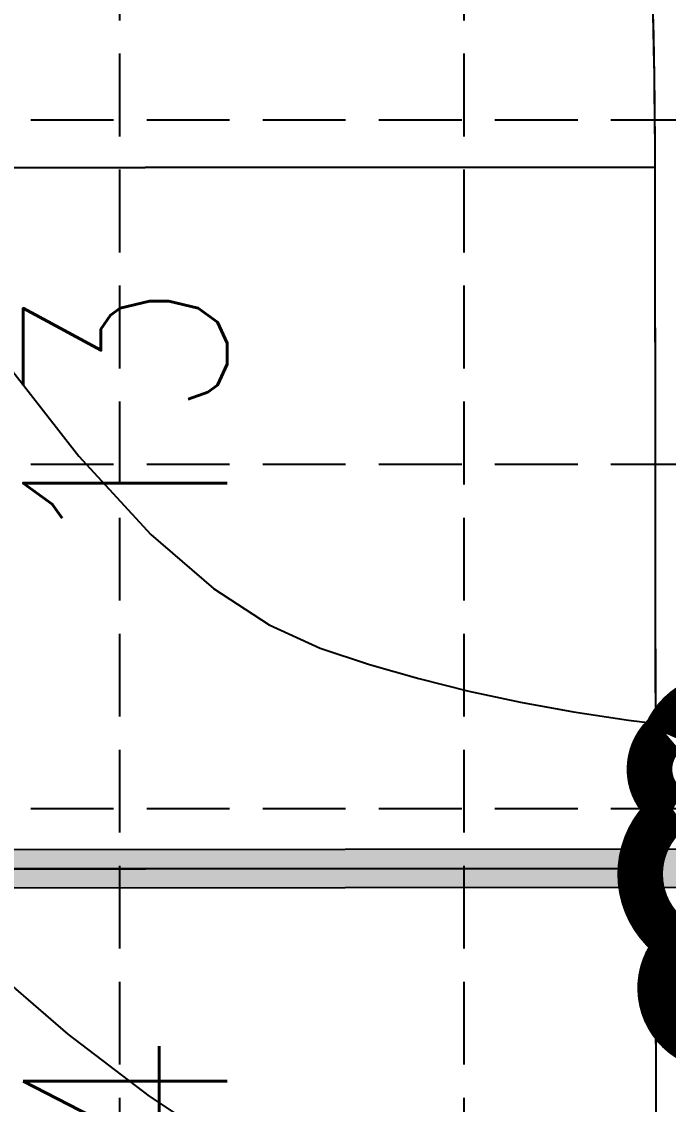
# Model space of a CAD drawing. Extents: x 4918 to 6001, y 3085 to 4816.
# Drawn here: x 5128 to 5178.7, y 3738.3 to 3823.3 of the extents above; entities that cross this region are included whole.
import ezdxf

# ---------------------------------------------------------------- set-up
doc = ezdxf.new("R2010")
doc.units = 0
doc.header["$LTSCALE"] = 40
doc.header["$MEASUREMENT"] = 0
doc.linetypes.add('HIDDEN', pattern=[0.35, 0.25, -0.1])
for name, color, linetype in [('area', 1, 'CONTINUOUS'), ('cont-int-pr', 6, 'CONTINUOUS'), ('grid', 2, 'CONTINUOUS'), ('LEGEND', 7, 'CONTINUOUS'), ('lots-pr', 4, 'CONTINUOUS'), ('lots-pr-num', 3, 'CONTINUOUS'), ('rw-pr', 5, 'CONTINUOUS'), ('STS-A-HATCH', 254, 'CONTINUOUS'), ('sts-pr-ut', 4, 'CONTINUOUS')]:
    doc.layers.add(name, color=color, linetype=linetype)
doc.styles.add('S100', font='simplex.shx', dxfattribs={"width": 0.8, "height": 5})

msp = doc.modelspace()

# ---------------------------------------------------------------- hatches: boundary and pattern name
at = {"layer": 'STS-A-HATCH'}
h = msp.add_hatch(color=150, dxfattribs=at)
edge = h.paths.add_edge_path()
edge.add_line((5189.261769018384, 3758.352784185419), (5057.792558633328, 3758.253990155434))
edge.add_line((5057.792558633328, 3758.253990155434), (5045.746936170822, 3759.75050057233))
edge.add_line((5045.746936170822, 3759.75050057233), (5051.602019962396, 3758.723279715829))
edge.add_ellipse((5051.255989555354, 3756.750931690581), major_axis=(1.415961471100718, 1.415961471100718), ratio=0.9999999999995796, start_angle=235.0368628636893, end_angle=395.04924824764424, ccw=False)
edge.add_line((5051.604983856535, 3754.779105949538), (5045.751450510291, 3753.743086519808))
edge.add_line((5045.751450510291, 3753.743086519808), (5057.765150030422, 3755.253968711873))
edge.add_line((5057.765150030422, 3755.253968711873), (5189.263980958124, 3755.352785000519))
edge.add_line((5189.263980958124, 3755.352785000519), (5189.262874983039, 3756.852791666913))
edge.add_line((5189.262874983039, 3756.852791666913), (5189.261769018384, 3758.352784185419))

# ---------------------------------------------------------------- linework, layer by layer
at = {"layer": 'area', "color": 7, "flags": 128}
msp.add_lwpolyline([(5174.521023037429, 3866.841737719184), (5057.639738445221, 3866.753905951588), (5057.701600662716, 3811.753936909623), (5177.70111747487, 3811.844111908158, 0.02901888423546375)], format="xyb", close=True, dxfattribs=at)
for points in [[(5177.701575141684, 3811.844112252107), (5057.701600662251, 3811.753936909623), (5057.763462879746, 3756.7539678676), (5177.763437358481, 3756.844143209997)], [(5177.763437359179, 3756.844143210055), (5057.76346287928, 3756.753967867542), (5057.82532509631, 3701.753998825578), (5177.82529957551, 3701.844174168004)]]:
    msp.add_lwpolyline(points, close=True, dxfattribs=at)
at = {"layer": 'cont-int-pr', "color": 43, "flags": 128}
for points in [[(5109.108755970162, 3823.084130237909), (5118.175544432239, 3808.751136256111), (5125.907685711715, 3797.591802938467), (5132.501946708496, 3789.169543376167), (5138.155094322487, 3783.047770660398), (5143.063895453594, 3778.78989788235), (5147.425117001721, 3775.95933813321), (5151.435525866776, 3774.119504504167), (5155.291888948663, 3772.83381008641), (5159.162736265898, 3771.737953859988), (5163.103650311449, 3770.756778360387), (5167.141976696894, 3769.887412011957), (5171.30506103381, 3769.126983239046), (5175.620248933777, 3768.472620466002), (5180.114886008369, 3767.921452117173), (5184.816317869168, 3767.470606616908), (5189.751890127752, 3767.117212389554)], [(5107.174254883599, 3767.293641628565), (5116.316178124839, 3757.79569868575), (5124.435967827327, 3750.055284239756), (5131.638128122567, 3743.857544708255), (5138.027163142064, 3738.987626508923), (5143.707577017321, 3735.230676059432), (5148.783873879845, 3732.371839777457), (5153.360557861139, 3730.196264080671), (5157.542133092706, 3728.489095386744), (5161.434031313473, 3727.068896816347), (5165.145394692063, 3725.887898302107), (5168.786293004515, 3724.931746479644), (5172.466796026873, 3724.186087984579), (5176.296973535179, 3723.636569452531), (5180.386895305476, 3723.268837519123), (5184.846631113806, 3723.068538819974), (5189.786250736212, 3723.021319990705)]]:
    msp.add_lwpolyline(points, dxfattribs=at)
at = {"layer": 'grid', "color": 253, "linetype": 'HIDDEN', "ltscale": 0.65}
for p, q in [((5135.733049980146, 3113.553477634871), (5135.733049980146, 4787.553477646653)), ((5162.733049980336, 3113.553477634871), (5162.733049980336, 4787.553477646653)), ((4946.733049978815, 3815.553477639812), (5891.852299346259, 3815.553477639812)), ((4946.733049978815, 3788.553477639622), (5891.852299346259, 3788.553477639622)), ((4946.733049978815, 3761.553477639432), (5891.852299346259, 3761.553477639432))]:
    msp.add_line(p, q, dxfattribs=at)
at = {"layer": 'LEGEND', "color": 170, "ltscale": 100, "const_width": 3.583809251971223}
msp.add_lwpolyline([(5179.661635881786, 3750.961510319146, 0.5205670505517462), (5179.661635881786, 3750.961510319146, 0.7651954600696135), (5183.742610680543, 3742.854870101991, 0.4178788784126488), (5191.085243754222, 3742.804652657217, 0.6649002420699669), (5192.499445623685, 3752.068662176202, 0.744833174426672), (5193.376697263498, 3762.517198726091, 0.9756416855879776), (5186.653034947584, 3769.026141653454, 0.5205670505517462), (5178.553117106904, 3767.405404269654, 0.5205670505517462), (5179.093112271464, 3761.462698156398, 0.5402640007904789), (5179.661635881786, 3750.961510319146)], format="xyb", close=True, dxfattribs=at)
at = {"layer": 'lots-pr', "color": 7}
for p, q in [((5177.701575141949, 3811.844112252064), (5057.767859944417, 3811.753986700884)), ((5177.763437358856, 3756.844143210043), (5057.829722161394, 3756.75401765886))]:
    msp.add_line(p, q, dxfattribs=at)
at = {"layer": 'rw-pr', "color": 7}
for p, q in [((5177.701575141949, 3811.844112252063), (5177.70083349119, 3812.503493095973)), ((5177.859137135609, 3671.760144899035), (5177.701575141949, 3811.844112252063))]:
    msp.add_line(p, q, dxfattribs=at)
msp.add_arc((4702.701133952993, 3811.969228533813), 475, 0.06444444423062079, 6.633680585022484, dxfattribs=at)
at = {"layer": 'sts-pr-ut', "color": 150}
for p, q in [((5189.261769018383, 3758.352784185418), (5057.761775727668, 3758.253967023269)), ((5189.263980958124, 3755.35278500052), (5057.765150030427, 3755.253968711873))]:
    msp.add_line(p, q, dxfattribs=at)

# ---------------------------------------------------------------- texts
at = {"layer": 'lots-pr-num', "color": 7, "style": 'S100', "width": 0.8}
for s, p in [('13', (5144.142906094065, 3781.03173631007)), ('14', (5144.142906094065, 3722.053006416035))]:
    msp.add_text(s, height=16, rotation=89.99999999999994, dxfattribs=at).set_placement(p)

doc.saveas('drawing.dxf')
